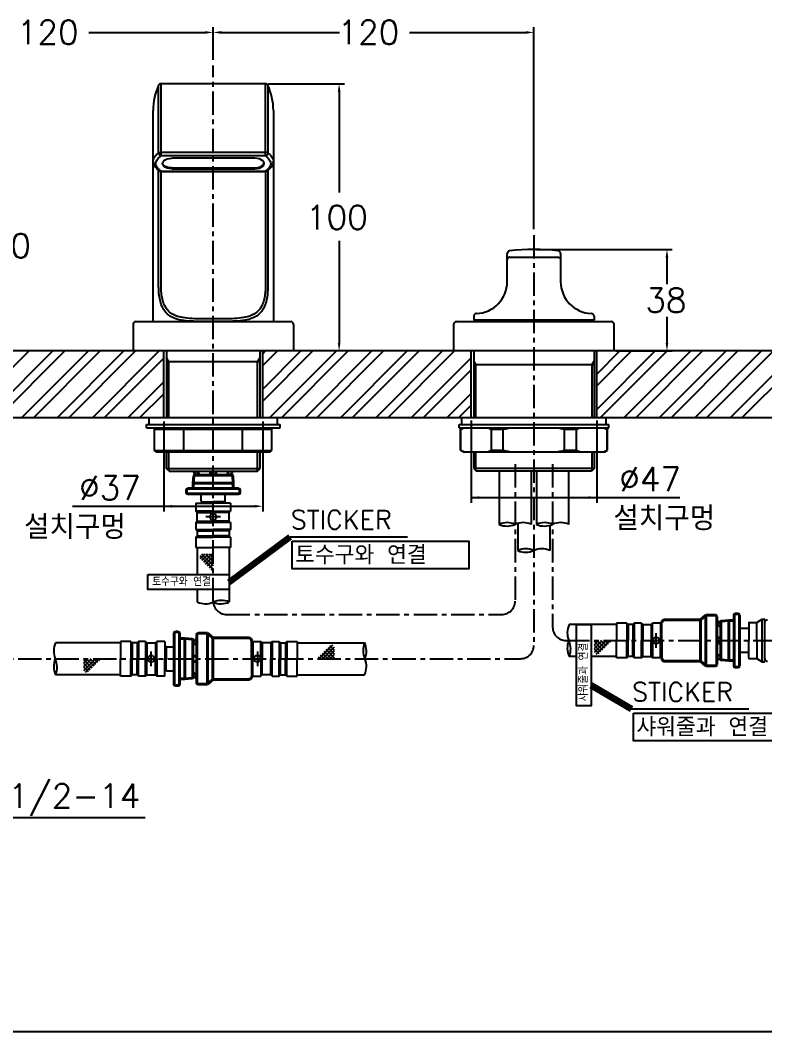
# Model space of a CAD drawing. Extents: x 8594 to 10274, y 9608 to 11210.
# Drawn here: x 9668.1 to 9946.7, y 10222.4 to 10600.9 of the extents above; entities that cross this region are included whole.
import ezdxf
from ezdxf.enums import TextEntityAlignment as Align

# ---------------------------------------------------------------- set-up
doc = ezdxf.new("R2010")
doc.units = 0
doc.header["$LTSCALE"] = 7
doc.header["$MEASUREMENT"] = 0
doc.linetypes.add('CENTER', pattern=[2, 1.25, -0.25, 0.25, -0.25])
doc.layers.get('0').update_dxf_attribs({"color": 2, "linetype": 'CONTINUOUS'})
for name, color, linetype in [('CL', 1, 'CENTER'), ('D', 2, 'CONTINUOUS'), ('DWG', 7, 'CONTINUOUS'), ('TXT', 5, 'CONTINUOUS')]:
    doc.layers.add(name, color=color, linetype=linetype)
doc.styles.add('GHS', font='ROMANS', dxfattribs={"bigfont": 'GHS'})
doc.dimstyles.new('STANDARD$7', dxfattribs={"dimtxt": 3.5, "dimasz": 3, "dimexe": 1, "dimexo": 0.0625, "dimgap": 1, "dimtad": 1, "dimdec": 4, "dimzin": 0, "dimdsep": 46, "dimtxsty": 'GHS', "dimcen": 1, "dimclrt": 2, "dimadec": 0, "dimazin": 0, "dimtfac": 1, "dimtdec": 4, "dimtofl": 0, "dimtmove": 0, "dimatfit": 3, "dimfxl": 0, "dimtolj": 1, "dimtzin": 0, "dimarcsym": 0})

msp = doc.modelspace()

# ---------------------------------------------------------------- linework, layer by layer
at = {"color": 9, "linetype": 'Continuous'}
for p, q in [((9719.86, 10551.2), (9719.86, 10576.52)), ((9720.76, 10550.09), (9720.76, 10577.11)), ((9759.82, 10550.09), (9759.82, 10577.11)), ((9760.72, 10576.52), (9760.72, 10551.2)), ((9759.82, 10551.43), (9720.76, 10551.43)), ((9759.82, 10550.09), (9720.76, 10550.09)), ((9719.86, 10501.11), (9719.86, 10544.76)), ((9720.76, 10544.37), (9759.81, 10544.37)), ((9720.76, 10501.11), (9720.76, 10544.32)), ((9759.82, 10544.32), (9759.82, 10501.11)), ((9760.72, 10544.76), (9760.72, 10501.11))]:
    msp.add_line(p, q, dxfattribs=at)
at = {"color": 7, "linetype": 'Continuous'}
for p, q in [((9759.82, 10577.11), (9720.76, 10577.11)), ((9717.79, 10488.11), (9717.79, 10567.11)), ((9762.79, 10567.11), (9762.79, 10488.11)), ((9755.79, 10549.25), (9724.79, 10549.25)), ((9720.19, 10544.49), (9720.19, 10544.49)), ((9720.76, 10544.32), (9759.82, 10544.32)), ((9724.79, 10545.65), (9755.79, 10545.65)), ((9724.79, 10545.27), (9755.79, 10545.27)), ((9760.39, 10544.49), (9760.39, 10544.49)), ((9850.29, 10503.11), (9850.29, 10513.61)), ((9851.18, 10512.2), (9869.4, 10512.2)), ((9870.29, 10513.61), (9870.29, 10503.11)), ((9837.79, 10490.11), (9837.79, 10488.61)), ((9882.79, 10490.11), (9882.79, 10488.61)), ((9710.29, 10487.11), (9710.29, 10477.41)), ((9711.29, 10488.11), (9769.29, 10488.11)), ((9770.29, 10487.11), (9770.29, 10477.41)), ((9830.29, 10477.41), (9830.29, 10487.11)), ((9831.29, 10488.11), (9889.29, 10488.11)), ((9882.79, 10488.61), (9837.79, 10488.61)), ((9843.79, 10488.11), (9843.79, 10488.61)), ((9876.79, 10488.11), (9876.79, 10488.61)), ((9890.29, 10477.41), (9890.29, 10487.11)), ((10020.29, 10477.11), (9580.29, 10477.11)), ((9710.29, 10477.41), (9710.59, 10477.11)), ((9721.79, 10452.11), (9721.79, 10477.11)), ((9722.79, 10477.11), (9722.79, 10452.11)), ((9757.79, 10452.11), (9757.79, 10477.11)), ((9758.79, 10452.11), (9758.79, 10477.11)), ((9770.29, 10477.41), (9769.99, 10477.11)), ((9830.59, 10477.11), (9830.29, 10477.41)), ((9836.79, 10452.11), (9836.79, 10477.11)), ((9883.79, 10452.11), (9883.79, 10477.11)), ((9889.99, 10477.11), (9890.29, 10477.41)), ((9890.29, 10477.41), (9889.99, 10477.11)), ((9757.79, 10473.11), (9722.79, 10473.11)), ((10020.29, 10452.11), (9580.29, 10452.11)), ((9716.29, 10449.61), (9716.29, 10452.11)), ((9764.29, 10449.61), (9764.29, 10452.11)), ((9833.29, 10449.61), (9833.29, 10452.11)), ((9887.29, 10449.61), (9887.29, 10452.11)), ((9715.29, 10449.61), (9765.29, 10449.61)), ((9715.29, 10448.41), (9715.29, 10449.61)), ((9715.29, 10448.41), (9765.29, 10448.41)), ((9718.93, 10448.41), (9718.35, 10447.91)), ((9718.35, 10447.91), (9762.23, 10447.91)), ((9718.35, 10439.91), (9718.35, 10447.91)), ((9729.61, 10448.41), (9729.32, 10447.91)), ((9729.32, 10439.91), (9729.32, 10447.91)), ((9750.97, 10448.41), (9751.26, 10447.91)), ((9751.26, 10439.91), (9751.26, 10447.91)), ((9761.65, 10448.41), (9762.23, 10447.91)), ((9762.23, 10439.91), (9762.23, 10447.91)), ((9765.29, 10448.41), (9765.29, 10449.61)), ((9832.29, 10449.61), (9888.29, 10449.61)), ((9832.29, 10448.41), (9832.29, 10449.61)), ((9832.29, 10448.41), (9888.29, 10448.41)), ((9832.79, 10447.83), (9833.79, 10448.41)), ((9832.79, 10439.98), (9832.79, 10447.83)), ((9832.79, 10447.83), (9832.91, 10447.83)), ((9832.91, 10439.98), (9832.91, 10447.83)), ((9844.37, 10439.98), (9844.37, 10447.83)), ((9844.37, 10447.83), (9848.83, 10447.83)), ((9848.83, 10439.98), (9848.83, 10447.83)), ((9871.75, 10439.98), (9871.75, 10447.83)), ((9871.75, 10447.83), (9876.21, 10447.83)), ((9876.21, 10439.98), (9876.21, 10447.83)), ((9887.79, 10447.83), (9886.79, 10448.41)), ((9887.67, 10439.98), (9887.67, 10447.83)), ((9887.67, 10447.83), (9887.79, 10447.83)), ((9887.79, 10439.98), (9887.79, 10447.83)), ((9888.29, 10448.41), (9888.29, 10449.61)), ((9718.35, 10439.91), (9762.23, 10439.91)), ((9718.93, 10439.41), (9718.35, 10439.91)), ((9729.61, 10439.41), (9729.32, 10439.91)), ((9750.97, 10439.41), (9751.26, 10439.91)), ((9761.65, 10439.41), (9762.23, 10439.91)), ((9833.79, 10439.41), (9832.79, 10439.98)), ((9832.79, 10439.98), (9832.91, 10439.98)), ((9844.37, 10439.98), (9848.83, 10439.98)), ((9871.75, 10439.98), (9876.21, 10439.98)), ((9886.79, 10439.41), (9887.79, 10439.98)), ((9887.67, 10439.98), (9887.79, 10439.98)), ((9718.93, 10439.41), (9761.65, 10439.41)), ((9722.79, 10433.11), (9722.79, 10439.41)), ((9757.79, 10433.11), (9757.79, 10439.41)), ((9833.79, 10439.41), (9886.79, 10439.41)), ((9837.79, 10439.41), (9837.79, 10433.11)), ((9882.79, 10439.41), (9882.79, 10433.11)), ((9722.79, 10433.11), (9757.79, 10433.11)), ((9723.79, 10432.11), (9722.79, 10433.11)), ((9756.79, 10432.11), (9757.79, 10433.11)), ((9882.79, 10433.11), (9837.79, 10433.11)), ((9837.79, 10433.11), (9838.79, 10432.11)), ((9882.79, 10433.11), (9881.79, 10432.11)), ((9723.79, 10432.11), (9756.79, 10432.11)), ((9881.79, 10432.11), (9838.79, 10432.11))]:
    msp.add_line(p, q, dxfattribs=at)
at = {"color": 2}
for p, q in [((9735.21, 10400.54), (9740.29, 10395.46)), ((9735.33, 10399.5), (9737.08, 10401.25)), ((9735.92, 10401.25), (9740.29, 10396.88)), ((9736.04, 10398.79), (9738.5, 10401.25)), ((9736.75, 10398.08), (9739.91, 10401.25)), ((9737.33, 10401.25), (9740.29, 10398.29)), ((9737.45, 10397.37), (9740.29, 10400.21)), ((9738.16, 10396.67), (9740.29, 10398.8)), ((9738.75, 10401.25), (9740.29, 10399.71)), ((9740.16, 10401.25), (9740.29, 10401.12)), ((9738.87, 10395.96), (9740.29, 10397.38)), ((9739.57, 10395.25), (9740.29, 10395.97)), ((9882.91, 10365.79), (9885.87, 10368.75)), ((9882.91, 10368.62), (9883.04, 10368.75)), ((9882.91, 10367.21), (9884.45, 10368.75)), ((9882.91, 10364.38), (9887.28, 10368.75)), ((9886.08, 10365.2), (9882.91, 10368.37)), ((9883.62, 10363.67), (9888.7, 10368.75)), ((9886.79, 10365.91), (9883.95, 10368.75)), ((9887.49, 10366.62), (9885.36, 10368.75)), ((9888.2, 10367.33), (9886.78, 10368.75)), ((9888.91, 10368.03), (9888.19, 10368.75)), ((9784.9, 10367.04), (9779.82, 10361.96)), ((9781.02, 10364.09), (9783.15, 10361.96)), ((9785.6, 10366.33), (9781.23, 10361.96)), ((9781.73, 10364.8), (9784.57, 10361.96)), ((9782.44, 10365.51), (9785.6, 10362.34)), ((9785.6, 10364.92), (9782.65, 10361.96)), ((9783.15, 10366.21), (9785.6, 10363.75)), ((9783.85, 10366.92), (9785.6, 10365.17)), ((9885.37, 10364.5), (9882.91, 10366.96)), ((9884.66, 10363.79), (9882.91, 10365.54)), ((9691.8, 10359), (9694.76, 10361.96)), ((9691.8, 10361.83), (9691.93, 10361.96)), ((9691.8, 10360.42), (9693.34, 10361.96)), ((9691.8, 10357.59), (9696.17, 10361.96)), ((9694.97, 10358.42), (9691.8, 10361.58)), ((9692.51, 10356.88), (9697.59, 10361.96)), ((9695.67, 10359.12), (9692.84, 10361.96)), ((9696.38, 10359.83), (9694.25, 10361.96)), ((9697.09, 10360.54), (9695.67, 10361.96)), ((9697.8, 10361.24), (9697.08, 10361.96)), ((9779.61, 10362.68), (9780.33, 10361.96)), ((9780.32, 10363.38), (9781.74, 10361.96)), ((9785.6, 10363.5), (9784.06, 10361.96)), ((9785.6, 10362.09), (9785.48, 10361.96)), ((9694.26, 10357.71), (9691.8, 10360.17)), ((9693.55, 10357), (9691.8, 10358.75))]:
    msp.add_line(p, q, dxfattribs=at)
at = {"color": 7, "linetype": 'Continuous'}
for centre, radius, start, end in [((9740.29, 10567.11), 22.5, 155.2535, 180), ((9720.76, 10576.11), 1, 90, 155.2535), ((9759.82, 10576.11), 1, 24.7465, 90), ((9740.29, 10567.11), 22.5, 0, 24.7465), ((9851.29, 10513.61), 1, 96.3013, 180), ((9860.29, 10432.11), 83, 83.6987, 96.3013), ((9869.29, 10513.61), 1, 0, 83.6987), ((9838.29, 10503.11), 12, 272.2042, 0), ((9882.29, 10503.11), 12, 180, 267.7958), ((9711.29, 10487.11), 1, 90, 180), ((9769.29, 10487.11), 1, 0, 90), ((9831.29, 10487.11), 1, 90, 180), ((9889.29, 10487.11), 1, 0, 90)]:
    msp.add_arc(centre, radius, start, end, dxfattribs=at)
at = {"color": 2, "linetype": 'Continuous'}
for centre, radius, start, end in [((9850.31, 10405.51), 7.37, 66.1725, 114.2454), ((9850.26, 10418.96), 7.37, 246.1725, 294.2454), ((9856.31, 10405.4), 7.48, 66.5742, 113.8437), ((9864.31, 10405.51), 7.37, 66.1725, 114.2454), ((9864.26, 10418.96), 7.37, 246.1725, 294.2454), ((9870.31, 10405.4), 7.48, 66.5742, 113.8437), ((9857.31, 10395.69), 7.37, 66.1725, 114.2454), ((9857.26, 10409.15), 7.37, 246.1725, 294.2454), ((9863.31, 10395.59), 7.48, 66.5742, 113.8437), ((9737.43, 10389.87), 7.37, 244.7924, 292.8559), ((9743.43, 10376.42), 7.37, 67.1441, 115.2076), ((9743.15, 10389.87), 7.37, 247.1441, 295.2076), ((9880.14, 10371.61), 7.37, 154.7924, 202.8559), ((9687.95, 10364.82), 7.37, 154.7924, 202.8559), ((9803.7, 10365.1), 7.37, 157.1441, 205.2076), ((9790.25, 10364.82), 7.37, 337.1441, 25.2076), ((9880.14, 10365.89), 7.37, 157.1441, 205.2076), ((9866.68, 10365.61), 7.37, 337.1441, 25.2076), ((9687.95, 10359.1), 7.37, 157.1441, 205.2076), ((9674.5, 10358.82), 7.37, 337.1441, 25.2076), ((9790.25, 10359.1), 7.37, 334.7924, 22.8559)]:
    msp.add_arc(centre, radius, start, end, dxfattribs=at)
at = {"color": 9, "linetype": 'Continuous'}
for points in [[(9717.79, 10548.19), (9717.79, 10548.28), (9718, 10549.16), (9718.46, 10549.93), (9719.1, 10550.61), (9719.86, 10551.2)], [(9719.94, 10545.02), (9719.62, 10545.35), (9718.96, 10546.37), (9718.79, 10547.32), (9718.99, 10548.16), (9719.43, 10548.88), (9720.04, 10549.52), (9720.76, 10550.09)], [(9719.86, 10551.2), (9720.08, 10551.33), (9720.4, 10551.41), (9720.76, 10551.43)], [(9719.86, 10551.2), (9719.92, 10550.82), (9720.11, 10550.47), (9720.41, 10550.21), (9720.76, 10550.09)], [(9760.72, 10551.2), (9760.51, 10551.32), (9760.19, 10551.4), (9759.82, 10551.43)], [(9760.72, 10551.2), (9760.66, 10550.82), (9760.47, 10550.47), (9760.17, 10550.21), (9759.82, 10550.09)], [(9759.82, 10550.09), (9760.54, 10549.52), (9761.15, 10548.88), (9761.59, 10548.15), (9761.79, 10547.32), (9761.62, 10546.37), (9760.96, 10545.35), (9760.64, 10545.02)], [(9760.72, 10551.2), (9761.48, 10550.61), (9762.12, 10549.93), (9762.58, 10549.16), (9762.79, 10548.27), (9762.79, 10548.19)], [(9720.33, 10544.69), (9719.94, 10545.02)], [(9720.19, 10544.49), (9720.23, 10544.47)], [(9720.23, 10544.47), (9720.43, 10544.38), (9720.76, 10544.37)], [(9720.76, 10544.37), (9720.33, 10544.69)], [(9760.24, 10544.69), (9759.81, 10544.37)], [(9760.34, 10544.47), (9760.15, 10544.39), (9759.82, 10544.37)], [(9760.64, 10545.02), (9760.24, 10544.69)], [(9760.39, 10544.49), (9760.34, 10544.47)], [(9740.29, 10488.11), (9735.98, 10488.14), (9731.91, 10488.27), (9728.42, 10488.65), (9725.67, 10489.4), (9723.61, 10490.54), (9722.11, 10492.06), (9721.05, 10493.94), (9720.37, 10496.13), (9719.98, 10498.57), (9719.86, 10501.11)], [(9740.29, 10489.11), (9736.18, 10489.13), (9732.29, 10489.25), (9728.95, 10489.61), (9726.33, 10490.3), (9724.35, 10491.35), (9722.92, 10492.75), (9721.91, 10494.48), (9721.25, 10496.51), (9720.88, 10498.75), (9720.76, 10501.11)], [(9759.82, 10501.11), (9759.7, 10498.75), (9759.33, 10496.51), (9758.67, 10494.48), (9757.66, 10492.75), (9756.23, 10491.35), (9754.25, 10490.3), (9751.62, 10489.61), (9748.29, 10489.25), (9744.4, 10489.13), (9740.29, 10489.11)], [(9760.72, 10501.11), (9760.6, 10498.57), (9760.21, 10496.13), (9759.52, 10493.94), (9758.47, 10492.06), (9756.97, 10490.54), (9754.91, 10489.4), (9752.16, 10488.65), (9748.67, 10488.27), (9744.6, 10488.14), (9740.29, 10488.11)]]:
    msp.add_spline(points, degree=3, dxfattribs=at)
at = {"color": 7, "linetype": 'Continuous'}
for points in [[(9717.79, 10548.18), (9717.94, 10547.2), (9718.79, 10545.73), (9720.19, 10544.49)], [(9760.39, 10544.49), (9761.8, 10545.74), (9762.64, 10547.21), (9762.79, 10548.18)], [(9720.25, 10544.46), (9720.19, 10544.49)], [(9720.5, 10544.35), (9720.37, 10544.4), (9720.25, 10544.46)], [(9720.76, 10544.32), (9720.5, 10544.35)], [(9760.39, 10544.49), (9760.14, 10544.37), (9759.87, 10544.32), (9759.82, 10544.32)], [(9851.18, 10512.2), (9850.9, 10512.13), (9850.65, 10511.98), (9850.46, 10511.77), (9850.33, 10511.52), (9850.29, 10511.24)], [(9869.4, 10512.2), (9869.68, 10512.13), (9869.93, 10511.98), (9870.12, 10511.77), (9870.25, 10511.52), (9870.29, 10511.24)], [(9838.75, 10491.11), (9838.48, 10491.07), (9838.23, 10490.95), (9838.03, 10490.76), (9837.88, 10490.53), (9837.8, 10490.26), (9837.79, 10490.11)], [(9882.79, 10490.11), (9882.78, 10490.26), (9882.7, 10490.53), (9882.55, 10490.76), (9882.35, 10490.95), (9882.1, 10491.07), (9881.83, 10491.11)], [(9832.91, 10447.83), (9833.36, 10448.04), (9833.8, 10448.23), (9834.24, 10448.41)], [(9843.03, 10448.41), (9843.48, 10448.23), (9843.92, 10448.04), (9844.37, 10447.83)], [(9848.83, 10447.83), (9849.73, 10448.04), (9850.62, 10448.23), (9851.5, 10448.41)], [(9869.08, 10448.41), (9869.96, 10448.23), (9870.85, 10448.04), (9871.75, 10447.83)], [(9876.21, 10447.83), (9876.66, 10448.04), (9877.1, 10448.23), (9877.55, 10448.41)], [(9886.34, 10448.41), (9886.78, 10448.23), (9887.22, 10448.04), (9887.67, 10447.83)], [(9832.91, 10439.98), (9833.36, 10439.77), (9833.8, 10439.58), (9834.24, 10439.41)], [(9843.03, 10439.41), (9843.48, 10439.58), (9843.92, 10439.77), (9844.37, 10439.98)], [(9848.83, 10439.98), (9849.73, 10439.77), (9850.62, 10439.58), (9851.5, 10439.41)], [(9869.08, 10439.41), (9869.96, 10439.58), (9870.85, 10439.77), (9871.75, 10439.98)], [(9876.21, 10439.98), (9876.66, 10439.77), (9877.1, 10439.58), (9877.55, 10439.41)], [(9886.34, 10439.41), (9886.78, 10439.58), (9887.22, 10439.77), (9887.67, 10439.98)]]:
    msp.add_spline(points, degree=3, dxfattribs=at)
at = {"layer": 'CL'}
for p, q in [((9740.29, 10383.52), (9740.29, 10583.92)), ((9860.29, 10520.5), (9860.29, 10366.96)), ((9853.29, 10434.77), (9853.29, 10383.59)), ((9867.29, 10434.77), (9867.29, 10373.75)), ((9743.04, 10415.02), (9737.54, 10415.02)), ((9745.29, 10378.52), (9848.29, 10378.52)), ((9872.29, 10368.75), (9975.29, 10368.75)), ((9906.03, 10366), (9906.03, 10371.5)), ((9717.06, 10359.21), (9717.06, 10364.71)), ((9756.79, 10364.71), (9756.79, 10359.21)), ((9625.29, 10361.96), (9855.29, 10361.96))]:
    msp.add_line(p, q, dxfattribs=at)
for centre, start, end in [((9745.29, 10383.52), 180, 270), ((9848.29, 10383.52), 270, 0), ((9872.29, 10373.75), 180, 270), ((9855.29, 10366.96), 270, 0)]:
    msp.add_arc(centre, 5, start, end, dxfattribs=at)
at = {"layer": 'D'}
for p, q in [((9693.77, 10596.32), (9737.29, 10596.32)), ((9740.29, 10586.06), (9740.29, 10598.32)), ((9740.29, 10586.06), (9740.29, 10598.32)), ((9743.29, 10596.32), (9787.55, 10596.32)), ((9813.77, 10596.32), (9857.29, 10596.32)), ((9860.29, 10522.64), (9860.29, 10598.32)), ((9760.82, 10577.11), (9789.39, 10577.11)), ((9787.39, 10574.11), (9787.39, 10536.44)), ((9787.39, 10518.29), (9787.39, 10480.11)), ((9861.29, 10515.11), (9912.07, 10515.11)), ((9910.07, 10512.11), (9910.07, 10502.17)), ((9910.07, 10489.92), (9910.07, 10480.11)), ((9646.46, 10452.11), (9671.46, 10477.11)), ((9655.3, 10452.11), (9680.3, 10477.11)), ((9659.72, 10452.11), (9684.72, 10477.11)), ((9668.56, 10452.11), (9693.56, 10477.11)), ((9672.98, 10452.11), (9697.98, 10477.11)), ((9681.82, 10452.11), (9706.82, 10477.11)), ((9686.24, 10452.11), (9711.24, 10477.11)), ((9695.08, 10452.11), (9720.08, 10477.11)), ((9699.5, 10452.11), (9721.79, 10474.4)), ((9723.69, 10473.11), (9722.79, 10474.66)), ((9756.89, 10473.11), (9757.79, 10474.66)), ((9758.79, 10476.04), (9759.85, 10477.11)), ((9758.79, 10471.62), (9764.27, 10477.11)), ((9758.79, 10462.79), (9773.11, 10477.11)), ((9758.79, 10458.37), (9777.53, 10477.11)), ((9761.37, 10452.11), (9786.37, 10477.11)), ((9765.79, 10452.11), (9790.79, 10477.11)), ((9774.63, 10452.11), (9799.63, 10477.11)), ((9779.04, 10452.11), (9804.04, 10477.11)), ((9787.88, 10452.11), (9812.88, 10477.11)), ((9792.3, 10452.11), (9817.3, 10477.11)), ((9801.14, 10452.11), (9826.14, 10477.11)), ((9805.56, 10452.11), (9830.56, 10477.11)), ((9814.4, 10452.11), (9836.79, 10474.49)), ((9883.79, 10455.2), (9905.69, 10477.11)), ((9883.79, 10464.04), (9896.85, 10477.11)), ((9883.79, 10468.46), (9892.43, 10477.11)), ((9885.11, 10452.11), (9910.11, 10477.11)), ((9890.99, 10477.11), (9912.07, 10477.11)), ((9893.95, 10452.11), (9918.95, 10477.11)), ((9898.37, 10452.11), (9923.37, 10477.11)), ((9907.21, 10452.11), (9932.21, 10477.11)), ((9911.63, 10452.11), (9936.63, 10477.11)), ((9920.47, 10452.11), (9945.47, 10477.11)), ((9924.89, 10452.11), (9949.89, 10477.11)), ((9933.72, 10452.11), (9958.72, 10477.11)), ((9938.14, 10452.11), (9963.14, 10477.11)), ((9723.69, 10452.11), (9723.69, 10473.11)), ((9756.89, 10452.11), (9756.89, 10473.11)), ((9838.49, 10472.11), (9837.79, 10473.32)), ((9838.49, 10452.11), (9838.49, 10472.11)), ((9882.09, 10472.11), (9882.79, 10473.32)), ((9882.09, 10452.11), (9882.09, 10472.11)), ((9818.82, 10452.11), (9836.79, 10470.08)), ((9708.33, 10452.11), (9721.79, 10465.56)), ((9712.75, 10452.11), (9721.79, 10461.14)), ((9827.66, 10452.11), (9836.79, 10461.24)), ((9832.08, 10452.11), (9836.79, 10456.82)), ((9721.59, 10452.11), (9721.79, 10452.3)), ((9721.79, 10450.78), (9721.79, 10417.02)), ((9758.79, 10450.78), (9758.79, 10417.02)), ((9836.79, 10451.11), (9836.79, 10420.26)), ((9883.79, 10451.11), (9883.79, 10420.26)), ((9723.69, 10432.21), (9723.69, 10439.41)), ((9756.89, 10432.21), (9756.89, 10439.41)), ((9838.49, 10432.41), (9838.49, 10439.41)), ((9882.09, 10432.41), (9882.09, 10439.41)), ((9836.79, 10422.26), (9914.89, 10422.26)), ((9687.6, 10419.02), (9755.79, 10419.02)), ((9769.13, 10407.6), (9812.98, 10407.6)), ((9896.86, 10343.17), (9940.71, 10343.17)), ((9714.78, 10302.42), (9648.8, 10302.42))]:
    msp.add_line(p, q, dxfattribs=at)
for points in [[(9769.77, 10405.95), (9835.95, 10405.95), (9835.95, 10395.6), (9769.77, 10395.6)], [(9897.5, 10341.53), (9963.68, 10341.53), (9963.68, 10331.18), (9897.5, 10331.18)]]:
    msp.add_lwpolyline(points, close=True, dxfattribs=at)
at = {"layer": 'D', "extrusion": (0, 0, -1)}
msp.add_ellipse((9724.79, 10547.45), major_axis=(3.5, 0), ratio=0.513974, start_param=4.712365, end_param=4.712389, dxfattribs=at)
at = {"layer": 'D'}
msp.add_ellipse((9755.79, 10547.45), major_axis=(-3.5, 0), ratio=0.513974, start_param=4.712365, end_param=4.712389, dxfattribs=at)
for points in [[(9737.29, 10596.82), (9737.29, 10595.82), (9740.29, 10596.32)], [(9743.29, 10596.82), (9743.29, 10595.82), (9740.29, 10596.32)], [(9857.29, 10596.82), (9857.29, 10595.82), (9860.29, 10596.32)], [(9786.89, 10574.11), (9787.89, 10574.11), (9787.39, 10577.11)], [(9909.57, 10512.11), (9910.57, 10512.11), (9910.07, 10515.11)], [(9786.89, 10480.11), (9787.89, 10480.11), (9787.39, 10477.11)], [(9909.57, 10480.11), (9910.57, 10480.11), (9910.07, 10477.11)], [(9839.79, 10422.76), (9839.79, 10421.76), (9836.79, 10422.26)], [(9880.79, 10422.76), (9880.79, 10421.76), (9883.79, 10422.26)], [(9724.79, 10419.52), (9724.79, 10418.52), (9721.79, 10419.02)], [(9755.79, 10419.52), (9755.79, 10418.52), (9758.79, 10419.02)]]:
    msp.add_solid(points, dxfattribs=at)
at = {"layer": 'DWG'}
for p, q in [((9837.79, 10477.11), (9837.79, 10452.11)), ((9882.79, 10477.11), (9882.79, 10452.11)), ((9837.79, 10472.11), (9882.79, 10472.11)), ((9847.29, 10432.11), (9847.29, 10412.22)), ((9859.29, 10432.11), (9859.29, 10412.22)), ((9861.29, 10432.11), (9861.29, 10412.22)), ((9873.29, 10432.11), (9873.29, 10412.22)), ((9873.29, 10432.11), (9873.29, 10412.22)), ((9735.79, 10420.91), (9735.79, 10423.61)), ((9744.79, 10420.91), (9744.79, 10423.61)), ((9733.79, 10420.11), (9740.29, 10420.11)), ((9733.79, 10420.11), (9733.79, 10417.11)), ((9740.29, 10417.11), (9733.79, 10417.11)), ((9734.29, 10416.61), (9733.79, 10417.11)), ((9736.09, 10420.61), (9740.29, 10420.61)), ((9736.29, 10420.61), (9736.29, 10420.11)), ((9744.49, 10420.61), (9740.29, 10420.61)), ((9746.79, 10420.11), (9740.29, 10420.11)), ((9740.29, 10417.11), (9746.79, 10417.11)), ((9744.29, 10420.61), (9744.29, 10420.11)), ((9746.29, 10416.61), (9746.79, 10417.11)), ((9746.79, 10420.11), (9746.79, 10417.11)), ((9733.79, 10412.93), (9734.29, 10413.43)), ((9734.29, 10416.61), (9740.29, 10416.61)), ((9734.29, 10413.43), (9734.29, 10416.61)), ((9734.29, 10413.43), (9740.29, 10413.43)), ((9746.29, 10416.61), (9740.29, 10416.61)), ((9746.29, 10413.43), (9740.29, 10413.43)), ((9746.29, 10413.43), (9746.29, 10416.61)), ((9746.79, 10412.93), (9746.29, 10413.43)), ((9733.79, 10412.93), (9740.29, 10412.93)), ((9733.79, 10412.93), (9733.79, 10410.28)), ((9733.79, 10410.28), (9740.29, 10410.28)), ((9733.79, 10410.28), (9734.29, 10409.78)), ((9734.29, 10409.78), (9740.29, 10409.78)), ((9734.29, 10409.78), (9734.29, 10407.93)), ((9746.79, 10412.93), (9740.29, 10412.93)), ((9746.79, 10410.28), (9740.29, 10410.28)), ((9746.29, 10409.78), (9740.29, 10409.78)), ((9746.79, 10410.28), (9746.29, 10409.78)), ((9746.29, 10409.78), (9746.29, 10407.93)), ((9746.79, 10412.93), (9746.79, 10410.28)), ((9854.29, 10412.6), (9854.29, 10402.41)), ((9866.29, 10411.88), (9866.29, 10402.41)), ((9866.29, 10411.88), (9866.29, 10402.41)), ((9733.79, 10407.43), (9734.29, 10407.93)), ((9733.79, 10407.43), (9740.29, 10407.43)), ((9733.79, 10407.43), (9733.79, 10403.61)), ((9734.29, 10407.93), (9740.29, 10407.93)), ((9746.29, 10407.93), (9740.29, 10407.93)), ((9746.79, 10407.43), (9740.29, 10407.43)), ((9746.79, 10407.43), (9746.29, 10407.93)), ((9746.79, 10407.43), (9746.79, 10403.61)), ((9733.79, 10403.61), (9740.29, 10403.61)), ((9734.29, 10403.61), (9734.29, 10393.41)), ((9746.79, 10403.61), (9740.29, 10403.61)), ((9746.29, 10403.61), (9746.29, 10393.41)), ((9734.29, 10387.91), (9734.29, 10383.21)), ((9746.29, 10387.91), (9746.29, 10383.21)), ((9908.18, 10368.75), (9908.18, 10375.5)), ((9940.98, 10375.5), (9943.68, 10375.5)), ((9943.68, 10375.5), (9945.68, 10376.75)), ((9943.68, 10368.75), (9943.68, 10375.5)), ((9945.68, 10376.75), (9946.38, 10376.75)), ((9945.68, 10360.75), (9945.68, 10376.75)), ((9946.68, 10361.05), (9946.68, 10376.45)), ((9946.68, 10362), (9946.68, 10375.5)), ((9891.18, 10374.75), (9873.47, 10374.75)), ((9891.18, 10375.25), (9891.18, 10368.75)), ((9895.01, 10375.25), (9891.18, 10375.25)), ((9895.01, 10375.25), (9895.01, 10368.75)), ((9895.01, 10375.25), (9895.51, 10374.75)), ((9895.51, 10374.75), (9895.51, 10368.75)), ((9897.35, 10374.75), (9895.51, 10374.75)), ((9897.85, 10375.25), (9897.35, 10374.75)), ((9897.35, 10374.75), (9897.35, 10368.75)), ((9897.85, 10375.25), (9897.85, 10368.75)), ((9900.51, 10375.25), (9897.85, 10375.25)), ((9900.51, 10375.25), (9900.51, 10368.75)), ((9900.51, 10375.25), (9901.01, 10374.75)), ((9901.01, 10374.75), (9901.01, 10368.75)), ((9901.01, 10374.75), (9904.18, 10374.75)), ((9904.18, 10374.75), (9904.68, 10375.25)), ((9904.18, 10374.75), (9904.18, 10368.75)), ((9904.68, 10368.75), (9904.68, 10375.25)), ((9907.68, 10375.25), (9904.68, 10375.25)), ((9907.68, 10375.25), (9907.68, 10368.75)), ((9908.18, 10373), (9907.68, 10373)), ((9940.68, 10373.25), (9937.18, 10373.25)), ((9940.68, 10375.2), (9940.68, 10368.75)), ((9705.64, 10367.96), (9681.29, 10367.96)), ((9705.64, 10368.46), (9705.64, 10361.96)), ((9709.47, 10368.46), (9705.64, 10368.46)), ((9709.47, 10368.46), (9709.47, 10361.96)), ((9709.47, 10368.46), (9709.97, 10367.96)), ((9709.97, 10367.96), (9709.97, 10361.96)), ((9711.81, 10367.96), (9709.97, 10367.96)), ((9712.31, 10368.46), (9711.81, 10367.96)), ((9711.81, 10367.96), (9711.81, 10361.96)), ((9712.31, 10368.46), (9712.31, 10361.96)), ((9714.97, 10368.46), (9712.31, 10368.46)), ((9714.97, 10368.46), (9714.97, 10361.96)), ((9714.97, 10368.46), (9715.47, 10367.96)), ((9715.47, 10367.96), (9718.64, 10367.96)), ((9715.47, 10367.96), (9715.47, 10361.96)), ((9718.64, 10367.96), (9719.14, 10368.46)), ((9718.64, 10367.96), (9718.64, 10361.96)), ((9722.14, 10368.46), (9719.14, 10368.46)), ((9719.14, 10361.96), (9719.14, 10368.46)), ((9722.14, 10368.46), (9722.14, 10361.96)), ((9754.64, 10361.96), (9754.64, 10368.71)), ((9755.14, 10368.46), (9755.14, 10361.96)), ((9755.14, 10368.46), (9758.14, 10368.46)), ((9758.14, 10361.96), (9758.14, 10368.46)), ((9758.64, 10367.96), (9758.14, 10368.46)), ((9758.64, 10367.96), (9758.64, 10361.96)), ((9761.81, 10367.96), (9758.64, 10367.96)), ((9762.31, 10368.46), (9761.81, 10367.96)), ((9761.81, 10367.96), (9761.81, 10361.96)), ((9762.31, 10368.46), (9762.31, 10361.96)), ((9762.31, 10368.46), (9764.97, 10368.46)), ((9764.97, 10368.46), (9764.97, 10361.96)), ((9764.97, 10368.46), (9765.47, 10367.96)), ((9765.47, 10367.96), (9765.47, 10361.96)), ((9765.47, 10367.96), (9767.31, 10367.96)), ((9767.81, 10368.46), (9767.31, 10367.96)), ((9767.31, 10367.96), (9767.31, 10361.96)), ((9767.81, 10368.46), (9767.81, 10361.96)), ((9767.81, 10368.46), (9771.64, 10368.46)), ((9771.64, 10368.46), (9771.64, 10361.96)), ((9771.64, 10367.96), (9796.91, 10367.96)), ((9891.18, 10362.25), (9891.18, 10368.75)), ((9895.01, 10362.25), (9895.01, 10368.75)), ((9895.51, 10362.75), (9895.51, 10368.75)), ((9897.35, 10362.75), (9897.35, 10368.75)), ((9897.85, 10362.25), (9897.85, 10368.75)), ((9900.51, 10362.25), (9900.51, 10368.75)), ((9901.01, 10362.75), (9901.01, 10368.75)), ((9904.18, 10362.75), (9904.18, 10368.75)), ((9904.68, 10368.75), (9904.68, 10362.25)), ((9907.68, 10362.25), (9907.68, 10368.75)), ((9908.18, 10368.75), (9908.18, 10362)), ((9940.68, 10362.3), (9940.68, 10368.75)), ((9943.68, 10368.75), (9943.68, 10362)), ((9722.64, 10365.96), (9722.14, 10365.96)), ((9722.64, 10366.16), (9722.64, 10361.96)), ((9722.94, 10366.46), (9725.64, 10366.46)), ((9754.64, 10366.21), (9755.14, 10366.21)), ((9908.18, 10364.5), (9907.68, 10364.5)), ((9940.68, 10364.25), (9937.18, 10364.25)), ((9705.64, 10355.46), (9705.64, 10361.96)), ((9709.47, 10355.46), (9709.47, 10361.96)), ((9709.97, 10355.96), (9709.97, 10361.96)), ((9711.81, 10355.96), (9711.81, 10361.96)), ((9712.31, 10355.46), (9712.31, 10361.96)), ((9714.97, 10355.46), (9714.97, 10361.96)), ((9715.47, 10355.96), (9715.47, 10361.96)), ((9718.64, 10355.96), (9718.64, 10361.96)), ((9719.14, 10361.96), (9719.14, 10355.46)), ((9722.14, 10355.46), (9722.14, 10361.96)), ((9722.64, 10357.76), (9722.64, 10361.96)), ((9754.64, 10361.96), (9754.64, 10355.21)), ((9755.14, 10355.46), (9755.14, 10361.96)), ((9758.14, 10361.96), (9758.14, 10355.46)), ((9758.64, 10355.96), (9758.64, 10361.96)), ((9761.81, 10355.96), (9761.81, 10361.96)), ((9762.31, 10355.46), (9762.31, 10361.96)), ((9764.97, 10355.46), (9764.97, 10361.96)), ((9765.47, 10355.96), (9765.47, 10361.96)), ((9767.31, 10355.96), (9767.31, 10361.96)), ((9767.81, 10355.46), (9767.81, 10361.96)), ((9771.64, 10355.46), (9771.64, 10361.96)), ((9876.26, 10362.75), (9873.47, 10362.75)), ((9891.18, 10362.75), (9881.76, 10362.75)), ((9895.01, 10362.25), (9891.18, 10362.25)), ((9895.01, 10362.25), (9895.51, 10362.75)), ((9897.35, 10362.75), (9895.51, 10362.75)), ((9897.85, 10362.25), (9897.35, 10362.75)), ((9900.51, 10362.25), (9897.85, 10362.25)), ((9900.51, 10362.25), (9901.01, 10362.75)), ((9901.01, 10362.75), (9904.18, 10362.75)), ((9904.18, 10362.75), (9904.68, 10362.25)), ((9907.68, 10362.25), (9904.68, 10362.25)), ((9940.98, 10362), (9943.68, 10362)), ((9943.68, 10362), (9945.68, 10360.75)), ((9945.68, 10360.75), (9946.38, 10360.75)), ((9722.64, 10357.96), (9722.14, 10357.96)), ((9722.94, 10357.46), (9725.64, 10357.46)), ((9754.64, 10357.71), (9755.14, 10357.71)), ((9705.64, 10355.96), (9681.29, 10355.96)), ((9709.47, 10355.46), (9705.64, 10355.46)), ((9709.47, 10355.46), (9709.97, 10355.96)), ((9711.81, 10355.96), (9709.97, 10355.96)), ((9712.31, 10355.46), (9711.81, 10355.96)), ((9714.97, 10355.46), (9712.31, 10355.46)), ((9714.97, 10355.46), (9715.47, 10355.96)), ((9715.47, 10355.96), (9718.64, 10355.96)), ((9718.64, 10355.96), (9719.14, 10355.46)), ((9722.14, 10355.46), (9719.14, 10355.46)), ((9755.14, 10355.46), (9758.14, 10355.46)), ((9758.64, 10355.96), (9758.14, 10355.46)), ((9761.81, 10355.96), (9758.64, 10355.96)), ((9762.31, 10355.46), (9761.81, 10355.96)), ((9762.31, 10355.46), (9764.97, 10355.46)), ((9764.97, 10355.46), (9765.47, 10355.96)), ((9765.47, 10355.96), (9767.31, 10355.96)), ((9767.81, 10355.46), (9767.31, 10355.96)), ((9767.81, 10355.46), (9771.64, 10355.46)), ((9771.64, 10355.96), (9796.91, 10355.96))]:
    msp.add_line(p, q, dxfattribs=at)
at = {"layer": 'DWG', "lineweight": 40}
for p, q in [((9732.79, 10427.61), (9733.02, 10430.42)), ((9733.22, 10430.61), (9740.29, 10430.61)), ((9733.79, 10430.61), (9733.25, 10431.68)), ((9734.54, 10432.11), (9734.91, 10430.61)), ((9739.29, 10431.11), (9739.29, 10432.11)), ((9747.36, 10430.61), (9740.29, 10430.61)), ((9741.29, 10431.11), (9741.29, 10432.11)), ((9746.04, 10432.11), (9745.66, 10430.61)), ((9746.79, 10430.61), (9747.33, 10431.68)), ((9747.79, 10427.61), (9747.56, 10430.42)), ((9730.29, 10424.11), (9730.29, 10425.11)), ((9730.79, 10425.61), (9740.29, 10425.61)), ((9732.79, 10427.61), (9740.29, 10427.61)), ((9732.79, 10425.61), (9732.79, 10427.61)), ((9747.79, 10427.61), (9740.29, 10427.61)), ((9749.79, 10425.61), (9740.29, 10425.61)), ((9747.79, 10425.61), (9747.79, 10427.61)), ((9750.29, 10424.11), (9750.29, 10425.11)), ((9730.79, 10423.61), (9740.29, 10423.61)), ((9749.79, 10423.61), (9740.29, 10423.61)), ((9909.18, 10376.5), (9922.68, 10376.5)), ((9924.68, 10378.25), (9922.68, 10376.5)), ((9922.68, 10376.5), (9922.68, 10368.75)), ((9924.68, 10378.25), (9924.68, 10368.75)), ((9924.68, 10378.25), (9928.18, 10378.25)), ((9924.68, 10375.94), (9924.68, 10369.75)), ((9928.68, 10368.75), (9928.68, 10377.75)), ((9930.18, 10375.25), (9929.1, 10375.79)), ((9930.18, 10375.82), (9930.18, 10368.75)), ((9933.18, 10376.25), (9930.36, 10376.01)), ((9935.18, 10376.25), (9933.18, 10376.25)), ((9933.18, 10376.25), (9933.18, 10368.75)), ((9935.18, 10378.25), (9935.18, 10368.75)), ((9936.68, 10378.75), (9935.68, 10378.75)), ((9937.18, 10378.25), (9937.18, 10368.75)), ((9726.14, 10371.96), (9727.14, 10371.96)), ((9928.68, 10374.5), (9930.18, 10374.12)), ((9725.64, 10371.46), (9725.64, 10361.96)), ((9727.64, 10371.46), (9727.64, 10361.96)), ((9727.64, 10369.46), (9729.64, 10369.46)), ((9729.64, 10369.46), (9732.46, 10369.23)), ((9729.64, 10369.46), (9729.64, 10361.96)), ((9732.64, 10369.03), (9732.64, 10361.96)), ((9732.64, 10368.46), (9733.72, 10369)), ((9734.14, 10361.96), (9734.14, 10370.96)), ((9738.14, 10371.46), (9734.64, 10371.46)), ((9738.14, 10371.46), (9740.14, 10369.71)), ((9738.14, 10371.46), (9738.14, 10361.96)), ((9738.14, 10369.15), (9738.14, 10362.96)), ((9753.64, 10369.71), (9740.14, 10369.71)), ((9740.14, 10369.71), (9740.14, 10361.96)), ((9922.68, 10361), (9922.68, 10368.75)), ((9924.68, 10359.25), (9924.68, 10368.75)), ((9929.68, 10369.75), (9928.68, 10369.75)), ((9928.68, 10368.75), (9928.68, 10359.75)), ((9930.18, 10361.68), (9930.18, 10368.75)), ((9933.18, 10361.25), (9933.18, 10368.75)), ((9935.18, 10359.25), (9935.18, 10368.75)), ((9937.18, 10359.25), (9937.18, 10368.75)), ((9734.14, 10367.71), (9732.64, 10367.34)), ((9924.68, 10361.56), (9924.68, 10367.75)), ((9929.68, 10367.75), (9928.68, 10367.75)), ((9725.64, 10352.46), (9725.64, 10361.96)), ((9727.64, 10352.46), (9727.64, 10361.96)), ((9729.64, 10354.46), (9729.64, 10361.96)), ((9732.64, 10354.9), (9732.64, 10361.96)), ((9733.14, 10362.96), (9734.14, 10362.96)), ((9733.14, 10360.96), (9734.14, 10360.96)), ((9734.14, 10361.96), (9734.14, 10352.96)), ((9738.14, 10352.46), (9738.14, 10361.96)), ((9738.14, 10354.77), (9738.14, 10360.96)), ((9740.14, 10354.21), (9740.14, 10361.96)), ((9909.18, 10361), (9922.68, 10361)), ((9924.68, 10359.25), (9922.68, 10361)), ((9928.68, 10363), (9930.18, 10363.37)), ((9930.18, 10362.25), (9929.1, 10361.71)), ((9933.18, 10361.25), (9930.36, 10361.48)), ((9935.18, 10361.25), (9933.18, 10361.25)), ((9734.14, 10356.21), (9732.64, 10356.59)), ((9924.68, 10359.25), (9928.18, 10359.25)), ((9936.68, 10358.75), (9935.68, 10358.75)), ((9727.64, 10354.46), (9729.64, 10354.46)), ((9729.64, 10354.46), (9732.46, 10354.7)), ((9732.64, 10355.46), (9733.72, 10354.92)), ((9738.14, 10352.46), (9740.14, 10354.21)), ((9753.64, 10354.21), (9740.14, 10354.21)), ((9726.14, 10351.96), (9727.14, 10351.96)), ((9738.14, 10352.46), (9734.64, 10352.46))]:
    msp.add_line(p, q, dxfattribs=at)
at = {"layer": 'DWG'}
for points in [[(9715.84, 10393.41), (9746.29, 10393.41), (9746.29, 10387.91), (9715.84, 10387.91)], [(9881.76, 10374.75), (9881.76, 10344.3), (9876.26, 10344.3), (9876.26, 10374.75)]]:
    msp.add_lwpolyline(points, close=True, dxfattribs=at)
for centre in [(9740.29, 10415.02), (9906.03, 10368.75), (9717.06, 10361.96), (9756.79, 10361.96)]:
    msp.add_circle(centre, 1.25, dxfattribs=at)
at = {"layer": 'DWG', "lineweight": 40}
for centre, radius, start, end in [((9733.22, 10430.41), 0.2, 90, 175.2364), ((9735.04, 10432.58), 2, 193.6546, 206.5651), ((9740.29, 10431.11), 1, 180, 210), ((9740.29, 10431.11), 1, 330, 0), ((9745.54, 10432.58), 2, 333.4349, 346.3454), ((9747.36, 10430.41), 0.2, 4.7636, 90), ((9730.79, 10425.11), 0.5, 90, 180), ((9749.79, 10425.11), 0.5, 0, 90), ((9730.79, 10424.11), 0.5, 180, 270), ((9749.79, 10424.11), 0.5, 270, 0), ((9909.18, 10375.5), 1, 90, 180), ((9928.18, 10377.75), 0.5, 0, 90), ((9928.21, 10374), 2, 63.4349, 76.3454), ((9930.38, 10375.82), 0.2, 94.7636, 180), ((9935.68, 10378.25), 0.5, 90, 180), ((9936.68, 10378.25), 0.5, 0, 90), ((9726.14, 10371.46), 0.5, 90, 180), ((9727.14, 10371.46), 0.5, 0, 90), ((9732.44, 10369.03), 0.2, 0, 85.2364), ((9734.61, 10367.21), 2, 103.6546, 116.5651), ((9734.64, 10370.96), 0.5, 90, 180), ((9753.64, 10368.71), 1, 0, 90), ((9929.68, 10368.75), 1, 60, 90), ((9929.68, 10368.75), 1, 270, 300), ((9733.14, 10361.96), 1, 90, 120), ((9733.14, 10361.96), 1, 240, 270), ((9909.18, 10362), 1, 180, 270), ((9928.21, 10363.5), 2, 283.6546, 296.5651), ((9930.38, 10361.68), 0.2, 180, 265.2364), ((9928.18, 10359.75), 0.5, 270, 0), ((9935.68, 10359.25), 0.5, 180, 270), ((9936.68, 10359.25), 0.5, 270, 0), ((9732.44, 10354.9), 0.2, 274.7636, 0), ((9734.61, 10356.71), 2, 243.4349, 256.3454), ((9734.64, 10352.96), 0.5, 180, 270), ((9753.64, 10355.21), 1, 270, 0), ((9726.14, 10352.46), 0.5, 180, 270), ((9727.14, 10352.46), 0.5, 270, 0)]:
    msp.add_arc(centre, radius, start, end, dxfattribs=at)
at = {"layer": 'DWG'}
for centre, radius, start, end in [((9736.09, 10420.91), 0.3, 180, 270), ((9744.49, 10420.91), 0.3, 270, 0), ((9940.98, 10375.2), 0.3, 90, 180), ((9946.38, 10376.45), 0.3, 0, 90), ((9947.68, 10375.5), 1, 90, 180), ((9722.94, 10366.16), 0.3, 90, 180), ((9940.98, 10362.3), 0.3, 180, 270), ((9946.38, 10361.05), 0.3, 270, 0), ((9947.68, 10362), 1, 180, 270), ((9722.94, 10357.76), 0.3, 180, 270)]:
    msp.add_arc(centre, radius, start, end, dxfattribs=at)
at = {"layer": 'DWG', "extrusion": (0, 0, -1)}
for centre, ratio, start_param, end_param in [((9724.79, 10547.26), 0.568168, 1.570796, 4.712389), ((9724.79, 10547.45), 0.513974, 7.853982, 9.424778)]:
    msp.add_ellipse(centre, major_axis=(3.5, 0), ratio=ratio, start_param=start_param, end_param=end_param, dxfattribs=at)
at = {"layer": 'DWG'}
for centre, ratio, start_param, end_param in [((9755.79, 10547.26), 0.568168, 1.570796, 4.712389), ((9755.79, 10547.45), 0.513974, 7.853982, 9.424778)]:
    msp.add_ellipse(centre, major_axis=(-3.5, 0), ratio=ratio, start_param=start_param, end_param=end_param, dxfattribs=at)
at = {"layer": 'TXT'}
msp.add_line((10251.83, 10222.36), (9495.83, 10222.36), dxfattribs=at)

# ---------------------------------------------------------------- texts
at = {"layer": 'D', "style": 'GHS'}
msp.add_text('토수구와 연결', height=3, dxfattribs=at).set_placement((9717.46, 10389.16))
msp.add_text('샤워줄과 연결', height=3, rotation=90, dxfattribs=at).set_placement((9880.45, 10346.01))
at = {"layer": 'DWG', "style": 'GHS'}
for s, height, p in [('120', 9, (9666.79, 10591.88)), ('120', 9, (9786.79, 10591.88)), ('%%C47', 9, (9892.22, 10424.66)), ('%%C37', 9, (9690.07, 10421.41)), ('STICKER', 7, (9769.27, 10410.46)), ('설치구멍', 9, (9890.03, 10409.95)), ('설치구멍', 9, (9669.49, 10406.7)), ('토수구와 연결', 7, (9770.92, 10397.32)), ('STICKER', 7, (9897, 10346.03)), ('샤워줄과 연결', 7, (9898.65, 10332.89))]:
    msp.add_text(s, height=height, dxfattribs=at).set_placement(p)
msp.add_text('G1/2-14', height=9, dxfattribs=at).set_placement((9712.97, 10306.12), align=Align.RIGHT)
at = {"layer": 'DWG', "char_height": 9, "attachment_point": 5, "style": 'GHS'}
for s, insert in [('100', (9786.55, 10527.11)), ('80', (9664.38, 10516.51)), ('\\A1;38', (9909.67, 10496.11))]:
    msp.add_mtext(s, dxfattribs=dict(at, insert=insert))

# ---------------------------------------------------------------- leaders
at = {"layer": 'D'}
for points in [[(9746.29, 10390.66), (9769.13, 10407.6)], [(9881.76, 10352), (9896.86, 10343.17)]]:
    msp.add_leader(points, dimstyle='STANDARD$7', override={"dimexe": 2, "dimexo": 1, "dimtad": 0, "dimcen": 0, "dimclrd": 256, "dimclre": 256, "dimclrt": 256, "dimadec": 4, "dimtfac": 0.5, "dimtix": 1, "dimtofl": 1, "dimtmove": 2, "dimlwd": 65535, "dimlwe": 65535}, dxfattribs=at)

doc.saveas('drawing.dxf')
